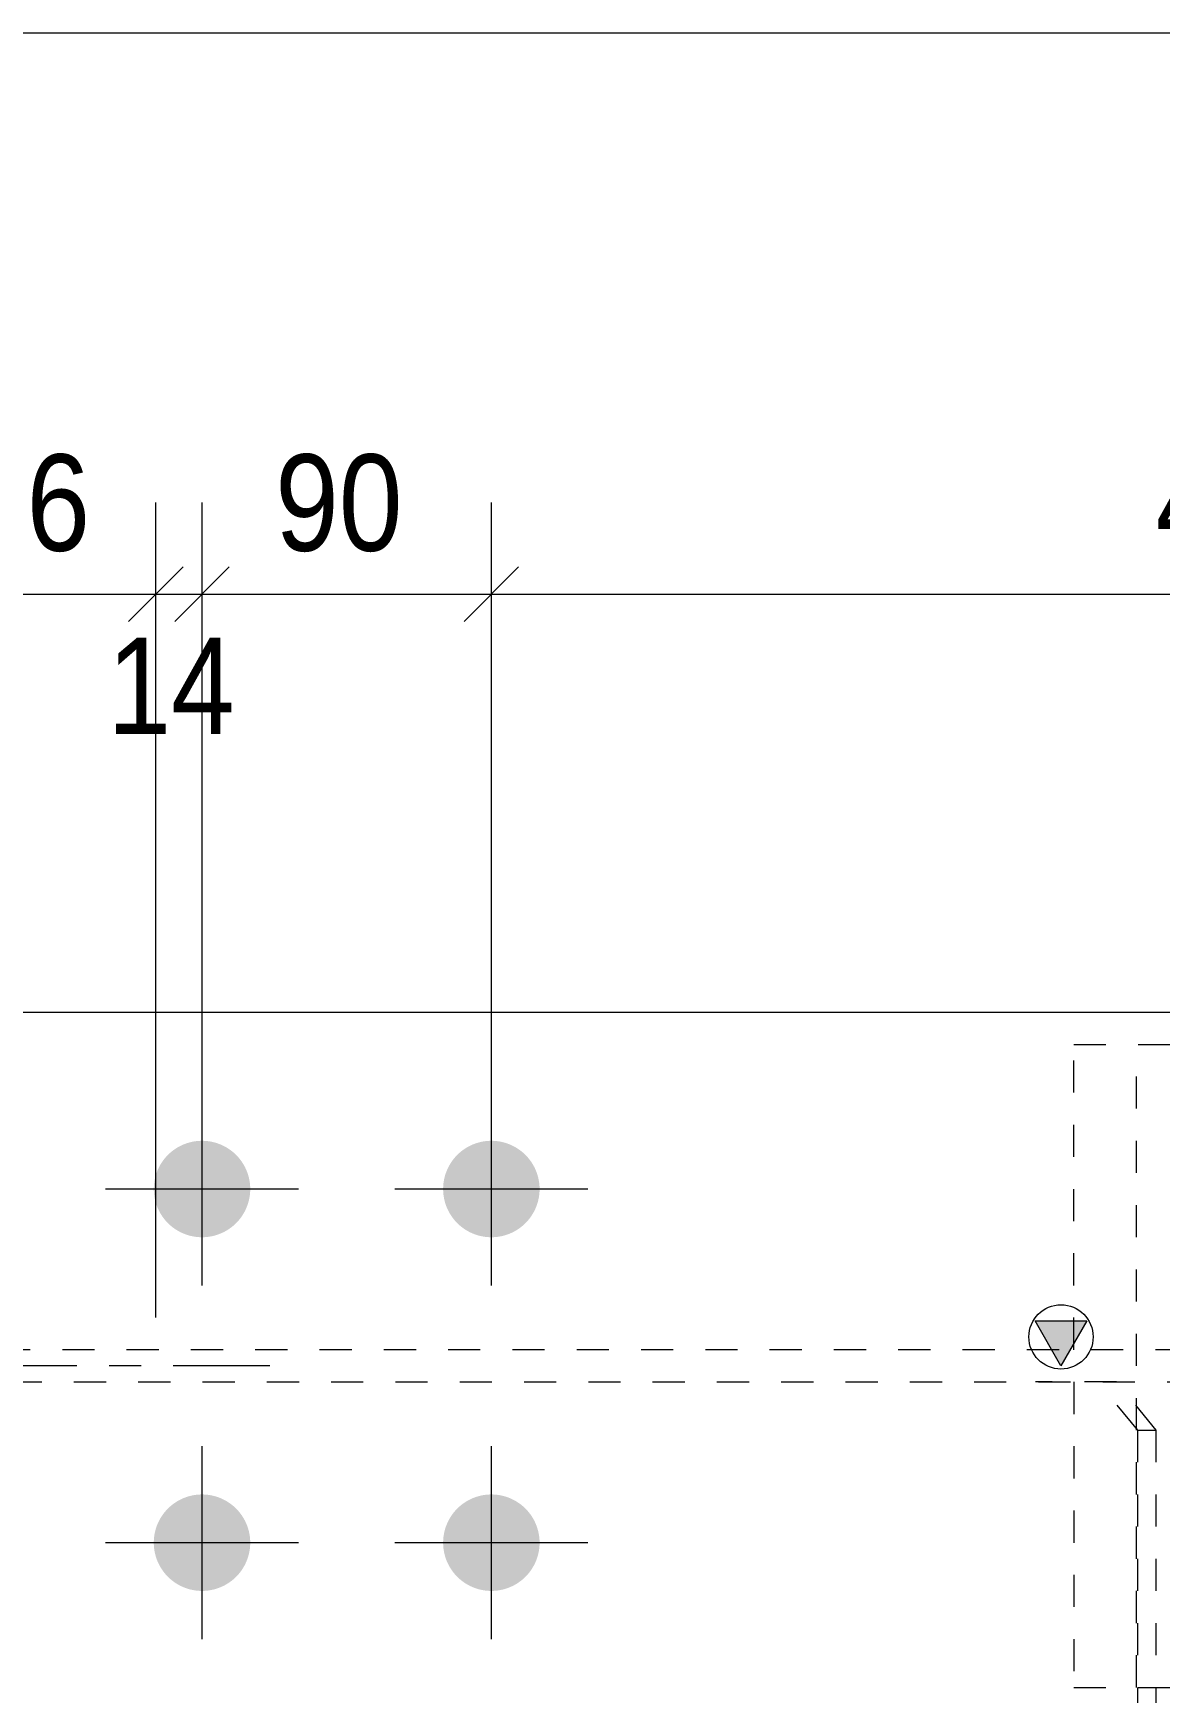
# Model space of a CAD drawing. Header units: millimetres. Extents: x 2 to 579, y 1 to 825.
# Drawn here: x 233.6 to 268.6, y 773.4 to 825 of the extents above; entities that cross this region are included whole.
import ezdxf

# ---------------------------------------------------------------- set-up
doc = ezdxf.new("R2010")
doc.units = ezdxf.units.MM
for name, pattern in [('XKITLINE00', [0]), ('XKITLINE01', [4, 1, -1, 1, -1]), ('XKITLINE03', [6, 3, -1, 1, -1])]:
    doc.linetypes.add(name, pattern=pattern)
for name, color, linetype, lineweight in [('Bolt', 3, 'Continuous', 0), ('Dimensions', 7, 'Continuous', 0), ('DrawingSheet', 5, 'Continuous', 0), ('Part', 2, 'Continuous', 0)]:
    doc.layers.add(name, color=color, linetype=linetype, lineweight=lineweight)
doc.styles.add('ARIAL', font='ARIAL.TTF')

# ---------------------------------------------------------------- blocks, each defined once
blk = doc.blocks.new('*A111')
at = {"layer": 'Bolt'}
for points in [[(238.797, 787.55), (238.76, 787.552), (238.723, 787.554), (238.687, 787.557), (238.65, 787.561), (238.614, 787.566), (238.577, 787.572), (238.541, 787.579), (238.505, 787.586), (238.469, 787.595), (238.434, 787.604), (238.398, 787.615), (238.363, 787.626), (238.328, 787.638), (238.294, 787.651), (238.26, 787.664), (238.226, 787.679), (238.192, 787.694), (238.159, 787.71), (238.127, 787.727), (238.094, 787.745), (238.063, 787.763), (238.031, 787.783), (238, 787.803), (237.97, 787.824), (237.94, 787.845), (237.911, 787.867), (237.882, 787.89), (237.854, 787.914), (237.826, 787.939), (237.799, 787.964), (237.773, 787.989), (237.747, 788.016), (237.722, 788.043), (237.698, 788.07), (237.674, 788.098), (237.651, 788.127), (237.629, 788.156), (237.607, 788.186), (237.587, 788.217), (237.567, 788.248), (237.547, 788.279), (237.529, 788.311), (237.511, 788.343), (237.494, 788.376), (237.478, 788.409), (237.462, 788.442), (237.448, 788.476), (237.434, 788.51), (237.421, 788.545), (237.409, 788.579), (237.398, 788.615), (237.388, 788.65), (237.379, 788.686), (237.37, 788.721), (237.363, 788.757), (237.356, 788.794), (237.35, 788.83), (237.345, 788.866), (237.341, 788.903), (237.338, 788.94), (237.336, 788.976), (237.334, 789.013), (237.334, 789.05), (237.334, 789.087), (237.336, 789.124), (237.338, 789.16), (237.341, 789.197), (237.345, 789.234), (237.35, 789.27), (237.356, 789.306), (237.363, 789.343), (237.37, 789.379), (237.379, 789.414), (237.388, 789.45), (237.398, 789.485), (237.409, 789.521), (237.421, 789.555), (237.434, 789.59), (237.448, 789.624), (237.462, 789.658), (237.478, 789.691), (237.494, 789.724), (237.511, 789.757), (237.529, 789.789), (237.547, 789.821), (237.567, 789.852), (237.587, 789.883), (237.607, 789.914), (237.629, 789.944), (237.651, 789.973), (237.674, 790.002), (237.698, 790.03), (237.722, 790.057), (237.747, 790.084), (237.773, 790.111), (237.799, 790.136), (237.826, 790.161), (237.854, 790.186), (237.882, 790.21), (237.911, 790.233), (237.94, 790.255), (237.97, 790.276), (238, 790.297), (238.031, 790.317), (238.063, 790.337), (238.094, 790.355), (238.127, 790.373), (238.159, 790.39), (238.192, 790.406), (238.226, 790.421), (238.26, 790.436), (238.294, 790.449), (238.328, 790.462), (238.363, 790.474), (238.398, 790.485), (238.434, 790.496), (238.469, 790.505), (238.505, 790.514), (238.541, 790.521), (238.577, 790.528), (238.614, 790.534), (238.65, 790.539), (238.687, 790.543), (238.723, 790.546), (238.76, 790.548), (238.797, 790.55), (238.834, 790.55), (238.871, 790.55), (238.907, 790.548), (238.944, 790.546), (238.981, 790.543), (239.017, 790.539), (239.054, 790.534), (239.09, 790.528), (239.126, 790.521), (239.162, 790.514), (239.198, 790.505), (239.234, 790.496), (239.269, 790.485), (239.304, 790.474), (239.339, 790.462), (239.374, 790.449), (239.408, 790.436), (239.442, 790.421), (239.475, 790.406), (239.508, 790.39), (239.541, 790.373), (239.573, 790.355), (239.605, 790.337), (239.636, 790.317), (239.667, 790.297), (239.697, 790.276), (239.727, 790.255), (239.757, 790.233), (239.785, 790.21), (239.814, 790.186), (239.841, 790.161), (239.868, 790.136), (239.894, 790.111), (239.92, 790.084), (239.945, 790.057), (239.97, 790.03), (239.993, 790.002), (240.016, 789.973), (240.039, 789.944), (240.06, 789.914), (240.081, 789.883), (240.101, 789.852), (240.12, 789.821), (240.139, 789.789), (240.157, 789.757), (240.174, 789.724), (240.19, 789.691), (240.205, 789.658), (240.22, 789.624), (240.233, 789.59), (240.246, 789.555), (240.258, 789.521), (240.269, 789.485), (240.279, 789.45), (240.289, 789.414), (240.297, 789.379), (240.305, 789.343), (240.312, 789.306), (240.318, 789.27), (240.323, 789.234), (240.327, 789.197), (240.33, 789.16), (240.332, 789.124), (240.333, 789.087), (240.334, 789.05), (240.333, 789.013), (240.332, 788.976), (240.33, 788.94), (240.327, 788.903), (240.323, 788.866), (240.318, 788.83), (240.312, 788.794), (240.305, 788.757), (240.297, 788.721), (240.289, 788.686), (240.279, 788.65), (240.269, 788.615), (240.258, 788.579), (240.246, 788.545), (240.233, 788.51), (240.22, 788.476), (240.205, 788.442), (240.19, 788.409), (240.174, 788.376), (240.157, 788.343), (240.139, 788.311), (240.12, 788.279), (240.101, 788.248), (240.081, 788.217), (240.06, 788.186), (240.039, 788.156), (240.016, 788.127), (239.993, 788.098), (239.97, 788.07), (239.945, 788.043), (239.92, 788.016), (239.894, 787.989), (239.868, 787.964), (239.841, 787.939), (239.814, 787.914), (239.785, 787.89), (239.757, 787.867), (239.727, 787.845), (239.697, 787.824), (239.667, 787.803), (239.636, 787.783), (239.605, 787.763), (239.573, 787.745), (239.541, 787.727), (239.508, 787.71), (239.475, 787.694), (239.442, 787.679), (239.408, 787.664), (239.374, 787.651), (239.339, 787.638), (239.304, 787.626), (239.269, 787.615), (239.234, 787.604), (239.198, 787.595), (239.162, 787.586), (239.126, 787.579), (239.09, 787.572), (239.054, 787.566), (239.017, 787.561), (238.981, 787.557), (238.944, 787.554), (238.907, 787.552), (238.871, 787.55), (238.834, 787.55)], [(247.797, 787.55), (247.76, 787.552), (247.723, 787.554), (247.687, 787.557), (247.65, 787.561), (247.614, 787.566), (247.577, 787.572), (247.541, 787.579), (247.505, 787.586), (247.469, 787.595), (247.434, 787.604), (247.398, 787.615), (247.363, 787.626), (247.328, 787.638), (247.294, 787.651), (247.26, 787.664), (247.226, 787.679), (247.192, 787.694), (247.159, 787.71), (247.127, 787.727), (247.094, 787.745), (247.063, 787.763), (247.031, 787.783), (247, 787.803), (246.97, 787.824), (246.94, 787.845), (246.911, 787.867), (246.882, 787.89), (246.854, 787.914), (246.826, 787.939), (246.799, 787.964), (246.773, 787.989), (246.747, 788.016), (246.722, 788.043), (246.698, 788.07), (246.674, 788.098), (246.651, 788.127), (246.629, 788.156), (246.607, 788.186), (246.587, 788.217), (246.567, 788.248), (246.547, 788.279), (246.529, 788.311), (246.511, 788.343), (246.494, 788.376), (246.478, 788.409), (246.462, 788.442), (246.448, 788.476), (246.434, 788.51), (246.421, 788.545), (246.409, 788.579), (246.398, 788.615), (246.388, 788.65), (246.379, 788.686), (246.37, 788.721), (246.363, 788.757), (246.356, 788.794), (246.35, 788.83), (246.345, 788.866), (246.341, 788.903), (246.338, 788.94), (246.336, 788.976), (246.334, 789.013), (246.334, 789.05), (246.334, 789.087), (246.336, 789.124), (246.338, 789.16), (246.341, 789.197), (246.345, 789.234), (246.35, 789.27), (246.356, 789.306), (246.363, 789.343), (246.37, 789.379), (246.379, 789.414), (246.388, 789.45), (246.398, 789.485), (246.409, 789.521), (246.421, 789.555), (246.434, 789.59), (246.448, 789.624), (246.462, 789.658), (246.478, 789.691), (246.494, 789.724), (246.511, 789.757), (246.529, 789.789), (246.547, 789.821), (246.567, 789.852), (246.587, 789.883), (246.607, 789.914), (246.629, 789.944), (246.651, 789.973), (246.674, 790.002), (246.698, 790.03), (246.722, 790.057), (246.747, 790.084), (246.773, 790.111), (246.799, 790.136), (246.826, 790.161), (246.854, 790.186), (246.882, 790.21), (246.911, 790.233), (246.94, 790.255), (246.97, 790.276), (247, 790.297), (247.031, 790.317), (247.063, 790.337), (247.094, 790.355), (247.127, 790.373), (247.159, 790.39), (247.192, 790.406), (247.226, 790.421), (247.26, 790.436), (247.294, 790.449), (247.328, 790.462), (247.363, 790.474), (247.398, 790.485), (247.434, 790.496), (247.469, 790.505), (247.505, 790.514), (247.541, 790.521), (247.577, 790.528), (247.614, 790.534), (247.65, 790.539), (247.687, 790.543), (247.723, 790.546), (247.76, 790.548), (247.797, 790.55), (247.834, 790.55), (247.871, 790.55), (247.907, 790.548), (247.944, 790.546), (247.981, 790.543), (248.017, 790.539), (248.054, 790.534), (248.09, 790.528), (248.126, 790.521), (248.162, 790.514), (248.198, 790.505), (248.234, 790.496), (248.269, 790.485), (248.304, 790.474), (248.339, 790.462), (248.374, 790.449), (248.408, 790.436), (248.442, 790.421), (248.475, 790.406), (248.508, 790.39), (248.541, 790.373), (248.573, 790.355), (248.605, 790.337), (248.636, 790.317), (248.667, 790.297), (248.697, 790.276), (248.727, 790.255), (248.757, 790.233), (248.785, 790.21), (248.814, 790.186), (248.841, 790.161), (248.868, 790.136), (248.894, 790.111), (248.92, 790.084), (248.945, 790.057), (248.97, 790.03), (248.993, 790.002), (249.016, 789.973), (249.039, 789.944), (249.06, 789.914), (249.081, 789.883), (249.101, 789.852), (249.12, 789.821), (249.139, 789.789), (249.157, 789.757), (249.174, 789.724), (249.19, 789.691), (249.205, 789.658), (249.22, 789.624), (249.233, 789.59), (249.246, 789.555), (249.258, 789.521), (249.269, 789.485), (249.279, 789.45), (249.289, 789.414), (249.297, 789.379), (249.305, 789.343), (249.312, 789.306), (249.318, 789.27), (249.323, 789.234), (249.327, 789.197), (249.33, 789.16), (249.332, 789.124), (249.333, 789.087), (249.334, 789.05), (249.333, 789.013), (249.332, 788.976), (249.33, 788.94), (249.327, 788.903), (249.323, 788.866), (249.318, 788.83), (249.312, 788.794), (249.305, 788.757), (249.297, 788.721), (249.289, 788.686), (249.279, 788.65), (249.269, 788.615), (249.258, 788.579), (249.246, 788.545), (249.233, 788.51), (249.22, 788.476), (249.205, 788.442), (249.19, 788.409), (249.174, 788.376), (249.157, 788.343), (249.139, 788.311), (249.12, 788.279), (249.101, 788.248), (249.081, 788.217), (249.06, 788.186), (249.039, 788.156), (249.016, 788.127), (248.993, 788.098), (248.97, 788.07), (248.945, 788.043), (248.92, 788.016), (248.894, 787.989), (248.868, 787.964), (248.841, 787.939), (248.814, 787.914), (248.785, 787.89), (248.757, 787.867), (248.727, 787.845), (248.697, 787.824), (248.667, 787.803), (248.636, 787.783), (248.605, 787.763), (248.573, 787.745), (248.541, 787.727), (248.508, 787.71), (248.475, 787.694), (248.442, 787.679), (248.408, 787.664), (248.374, 787.651), (248.339, 787.638), (248.304, 787.626), (248.269, 787.615), (248.234, 787.604), (248.198, 787.595), (248.162, 787.586), (248.126, 787.579), (248.09, 787.572), (248.054, 787.566), (248.017, 787.561), (247.981, 787.557), (247.944, 787.554), (247.907, 787.552), (247.871, 787.55), (247.834, 787.55)], [(238.797, 776.55), (238.76, 776.552), (238.723, 776.554), (238.687, 776.557), (238.65, 776.561), (238.614, 776.566), (238.577, 776.572), (238.541, 776.579), (238.505, 776.586), (238.469, 776.595), (238.434, 776.604), (238.398, 776.615), (238.363, 776.626), (238.328, 776.638), (238.294, 776.651), (238.26, 776.664), (238.226, 776.679), (238.192, 776.694), (238.159, 776.71), (238.127, 776.727), (238.094, 776.745), (238.063, 776.763), (238.031, 776.783), (238, 776.803), (237.97, 776.824), (237.94, 776.845), (237.911, 776.867), (237.882, 776.89), (237.854, 776.914), (237.826, 776.939), (237.799, 776.964), (237.773, 776.989), (237.747, 777.016), (237.722, 777.043), (237.698, 777.07), (237.674, 777.098), (237.651, 777.127), (237.629, 777.156), (237.607, 777.186), (237.587, 777.217), (237.567, 777.248), (237.547, 777.279), (237.529, 777.311), (237.511, 777.343), (237.494, 777.376), (237.478, 777.409), (237.462, 777.442), (237.448, 777.476), (237.434, 777.51), (237.421, 777.545), (237.409, 777.579), (237.398, 777.615), (237.388, 777.65), (237.379, 777.686), (237.37, 777.721), (237.363, 777.757), (237.356, 777.794), (237.35, 777.83), (237.345, 777.866), (237.341, 777.903), (237.338, 777.94), (237.336, 777.976), (237.334, 778.013), (237.334, 778.05), (237.334, 778.087), (237.336, 778.124), (237.338, 778.16), (237.341, 778.197), (237.345, 778.234), (237.35, 778.27), (237.356, 778.306), (237.363, 778.343), (237.37, 778.379), (237.379, 778.414), (237.388, 778.45), (237.398, 778.485), (237.409, 778.521), (237.421, 778.555), (237.434, 778.59), (237.448, 778.624), (237.462, 778.658), (237.478, 778.691), (237.494, 778.724), (237.511, 778.757), (237.529, 778.789), (237.547, 778.821), (237.567, 778.852), (237.587, 778.883), (237.607, 778.914), (237.629, 778.944), (237.651, 778.973), (237.674, 779.002), (237.698, 779.03), (237.722, 779.057), (237.747, 779.084), (237.773, 779.111), (237.799, 779.136), (237.826, 779.161), (237.854, 779.186), (237.882, 779.21), (237.911, 779.233), (237.94, 779.255), (237.97, 779.276), (238, 779.297), (238.031, 779.317), (238.063, 779.337), (238.094, 779.355), (238.127, 779.373), (238.159, 779.39), (238.192, 779.406), (238.226, 779.421), (238.26, 779.436), (238.294, 779.449), (238.328, 779.462), (238.363, 779.474), (238.398, 779.485), (238.434, 779.496), (238.469, 779.505), (238.505, 779.514), (238.541, 779.521), (238.577, 779.528), (238.614, 779.534), (238.65, 779.539), (238.687, 779.543), (238.723, 779.546), (238.76, 779.548), (238.797, 779.55), (238.834, 779.55), (238.871, 779.55), (238.907, 779.548), (238.944, 779.546), (238.981, 779.543), (239.017, 779.539), (239.054, 779.534), (239.09, 779.528), (239.126, 779.521), (239.162, 779.514), (239.198, 779.505), (239.234, 779.496), (239.269, 779.485), (239.304, 779.474), (239.339, 779.462), (239.374, 779.449), (239.408, 779.436), (239.442, 779.421), (239.475, 779.406), (239.508, 779.39), (239.541, 779.373), (239.573, 779.355), (239.605, 779.337), (239.636, 779.317), (239.667, 779.297), (239.697, 779.276), (239.727, 779.255), (239.757, 779.233), (239.785, 779.21), (239.814, 779.186), (239.841, 779.161), (239.868, 779.136), (239.894, 779.111), (239.92, 779.084), (239.945, 779.057), (239.97, 779.03), (239.993, 779.002), (240.016, 778.973), (240.039, 778.944), (240.06, 778.914), (240.081, 778.883), (240.101, 778.852), (240.12, 778.821), (240.139, 778.789), (240.157, 778.757), (240.174, 778.724), (240.19, 778.691), (240.205, 778.658), (240.22, 778.624), (240.233, 778.59), (240.246, 778.555), (240.258, 778.521), (240.269, 778.485), (240.279, 778.45), (240.289, 778.414), (240.297, 778.379), (240.305, 778.343), (240.312, 778.306), (240.318, 778.27), (240.323, 778.234), (240.327, 778.197), (240.33, 778.16), (240.332, 778.124), (240.333, 778.087), (240.334, 778.05), (240.333, 778.013), (240.332, 777.976), (240.33, 777.94), (240.327, 777.903), (240.323, 777.866), (240.318, 777.83), (240.312, 777.794), (240.305, 777.757), (240.297, 777.721), (240.289, 777.686), (240.279, 777.65), (240.269, 777.615), (240.258, 777.579), (240.246, 777.545), (240.233, 777.51), (240.22, 777.476), (240.205, 777.442), (240.19, 777.409), (240.174, 777.376), (240.157, 777.343), (240.139, 777.311), (240.12, 777.279), (240.101, 777.248), (240.081, 777.217), (240.06, 777.186), (240.039, 777.156), (240.016, 777.127), (239.993, 777.098), (239.97, 777.07), (239.945, 777.043), (239.92, 777.016), (239.894, 776.989), (239.868, 776.964), (239.841, 776.939), (239.814, 776.914), (239.785, 776.89), (239.757, 776.867), (239.727, 776.845), (239.697, 776.824), (239.667, 776.803), (239.636, 776.783), (239.605, 776.763), (239.573, 776.745), (239.541, 776.727), (239.508, 776.71), (239.475, 776.694), (239.442, 776.679), (239.408, 776.664), (239.374, 776.651), (239.339, 776.638), (239.304, 776.626), (239.269, 776.615), (239.234, 776.604), (239.198, 776.595), (239.162, 776.586), (239.126, 776.579), (239.09, 776.572), (239.054, 776.566), (239.017, 776.561), (238.981, 776.557), (238.944, 776.554), (238.907, 776.552), (238.871, 776.55), (238.834, 776.55)], [(247.797, 776.55), (247.76, 776.552), (247.723, 776.554), (247.687, 776.557), (247.65, 776.561), (247.614, 776.566), (247.577, 776.572), (247.541, 776.579), (247.505, 776.586), (247.469, 776.595), (247.434, 776.604), (247.398, 776.615), (247.363, 776.626), (247.328, 776.638), (247.294, 776.651), (247.26, 776.664), (247.226, 776.679), (247.192, 776.694), (247.159, 776.71), (247.127, 776.727), (247.094, 776.745), (247.063, 776.763), (247.031, 776.783), (247, 776.803), (246.97, 776.824), (246.94, 776.845), (246.911, 776.867), (246.882, 776.89), (246.854, 776.914), (246.826, 776.939), (246.799, 776.964), (246.773, 776.989), (246.747, 777.016), (246.722, 777.043), (246.698, 777.07), (246.674, 777.098), (246.651, 777.127), (246.629, 777.156), (246.607, 777.186), (246.587, 777.217), (246.567, 777.248), (246.547, 777.279), (246.529, 777.311), (246.511, 777.343), (246.494, 777.376), (246.478, 777.409), (246.462, 777.442), (246.448, 777.476), (246.434, 777.51), (246.421, 777.545), (246.409, 777.579), (246.398, 777.615), (246.388, 777.65), (246.379, 777.686), (246.37, 777.721), (246.363, 777.757), (246.356, 777.794), (246.35, 777.83), (246.345, 777.866), (246.341, 777.903), (246.338, 777.94), (246.336, 777.976), (246.334, 778.013), (246.334, 778.05), (246.334, 778.087), (246.336, 778.124), (246.338, 778.16), (246.341, 778.197), (246.345, 778.234), (246.35, 778.27), (246.356, 778.306), (246.363, 778.343), (246.37, 778.379), (246.379, 778.414), (246.388, 778.45), (246.398, 778.485), (246.409, 778.521), (246.421, 778.555), (246.434, 778.59), (246.448, 778.624), (246.462, 778.658), (246.478, 778.691), (246.494, 778.724), (246.511, 778.757), (246.529, 778.789), (246.547, 778.821), (246.567, 778.852), (246.587, 778.883), (246.607, 778.914), (246.629, 778.944), (246.651, 778.973), (246.674, 779.002), (246.698, 779.03), (246.722, 779.057), (246.747, 779.084), (246.773, 779.111), (246.799, 779.136), (246.826, 779.161), (246.854, 779.186), (246.882, 779.21), (246.911, 779.233), (246.94, 779.255), (246.97, 779.276), (247, 779.297), (247.031, 779.317), (247.063, 779.337), (247.094, 779.355), (247.127, 779.373), (247.159, 779.39), (247.192, 779.406), (247.226, 779.421), (247.26, 779.436), (247.294, 779.449), (247.328, 779.462), (247.363, 779.474), (247.398, 779.485), (247.434, 779.496), (247.469, 779.505), (247.505, 779.514), (247.541, 779.521), (247.577, 779.528), (247.614, 779.534), (247.65, 779.539), (247.687, 779.543), (247.723, 779.546), (247.76, 779.548), (247.797, 779.55), (247.834, 779.55), (247.871, 779.55), (247.907, 779.548), (247.944, 779.546), (247.981, 779.543), (248.017, 779.539), (248.054, 779.534), (248.09, 779.528), (248.126, 779.521), (248.162, 779.514), (248.198, 779.505), (248.234, 779.496), (248.269, 779.485), (248.304, 779.474), (248.339, 779.462), (248.374, 779.449), (248.408, 779.436), (248.442, 779.421), (248.475, 779.406), (248.508, 779.39), (248.541, 779.373), (248.573, 779.355), (248.605, 779.337), (248.636, 779.317), (248.667, 779.297), (248.697, 779.276), (248.727, 779.255), (248.757, 779.233), (248.785, 779.21), (248.814, 779.186), (248.841, 779.161), (248.868, 779.136), (248.894, 779.111), (248.92, 779.084), (248.945, 779.057), (248.97, 779.03), (248.993, 779.002), (249.016, 778.973), (249.039, 778.944), (249.06, 778.914), (249.081, 778.883), (249.101, 778.852), (249.12, 778.821), (249.139, 778.789), (249.157, 778.757), (249.174, 778.724), (249.19, 778.691), (249.205, 778.658), (249.22, 778.624), (249.233, 778.59), (249.246, 778.555), (249.258, 778.521), (249.269, 778.485), (249.279, 778.45), (249.289, 778.414), (249.297, 778.379), (249.305, 778.343), (249.312, 778.306), (249.318, 778.27), (249.323, 778.234), (249.327, 778.197), (249.33, 778.16), (249.332, 778.124), (249.333, 778.087), (249.334, 778.05), (249.333, 778.013), (249.332, 777.976), (249.33, 777.94), (249.327, 777.903), (249.323, 777.866), (249.318, 777.83), (249.312, 777.794), (249.305, 777.757), (249.297, 777.721), (249.289, 777.686), (249.279, 777.65), (249.269, 777.615), (249.258, 777.579), (249.246, 777.545), (249.233, 777.51), (249.22, 777.476), (249.205, 777.442), (249.19, 777.409), (249.174, 777.376), (249.157, 777.343), (249.139, 777.311), (249.12, 777.279), (249.101, 777.248), (249.081, 777.217), (249.06, 777.186), (249.039, 777.156), (249.016, 777.127), (248.993, 777.098), (248.97, 777.07), (248.945, 777.043), (248.92, 777.016), (248.894, 776.989), (248.868, 776.964), (248.841, 776.939), (248.814, 776.914), (248.785, 776.89), (248.757, 776.867), (248.727, 776.845), (248.697, 776.824), (248.667, 776.803), (248.636, 776.783), (248.605, 776.763), (248.573, 776.745), (248.541, 776.727), (248.508, 776.71), (248.475, 776.694), (248.442, 776.679), (248.408, 776.664), (248.374, 776.651), (248.339, 776.638), (248.304, 776.626), (248.269, 776.615), (248.234, 776.604), (248.198, 776.595), (248.162, 776.586), (248.126, 776.579), (248.09, 776.572), (248.054, 776.566), (248.017, 776.561), (247.981, 776.557), (247.944, 776.554), (247.907, 776.552), (247.871, 776.55), (247.834, 776.55)]]:
    blk.add_hatch(color=3, dxfattribs=at).paths.add_polyline_path(points, flags=17)
at = {"layer": 'Bolt', "color": 3, "linetype": 'XKITLINE00', "lineweight": 0}
for p, q in [((238.834, 786.05), (238.834, 792.05)), ((247.834, 786.05), (247.834, 792.05)), ((241.834, 789.05), (235.834, 789.05)), ((250.834, 789.05), (244.834, 789.05)), ((238.834, 775.05), (238.834, 781.05)), ((247.834, 775.05), (247.834, 781.05)), ((241.834, 778.05), (235.834, 778.05)), ((250.834, 778.05), (244.834, 778.05))]:
    blk.add_line(p, q, dxfattribs=at)
blk = doc.blocks.new('*A114')
at = {"layer": 'Part', "color": 2, "linetype": 'XKITLINE00', "lineweight": 0}
blk.add_line((194.903, 794.55), (336.806, 794.55), dxfattribs=at)
blk = doc.blocks.new('*A115')
at = {"layer": 'Part'}
blk.add_hatch(color=2, dxfattribs=at).paths.add_polyline_path([(264.752, 784.95), (266.352, 784.95), (265.552, 783.55)], flags=17)
at = {"layer": 'Part', "color": 7, "linetype": 'XKITLINE01', "lineweight": 0}
for p, q in [((212.392, 793.55), (206.898, 793.55)), ((206.898, 793.55), (206.898, 773.55)), ((208.851, 784.05), (208.851, 793.55)), ((265.949, 784.05), (265.949, 793.55)), ((265.949, 793.55), (271.442, 793.55)), ((267.902, 773.55), (267.902, 793.55)), ((269.49, 784.05), (208.851, 784.05)), ((208.851, 773.55), (208.851, 783.05)), ((208.851, 783.05), (269.49, 783.05)), ((265.949, 783.05), (265.949, 773.55)), ((206.898, 773.55), (212.392, 773.55)), ((265.949, 773.55), (271.442, 773.55))]:
    blk.add_line(p, q, dxfattribs=at)
at = {"layer": 'Part', "color": 2, "linetype": 'XKITLINE00', "lineweight": 0}
for p, q in [((265.552, 783.55), (264.752, 784.95)), ((264.752, 784.95), (266.352, 784.95)), ((266.352, 784.95), (265.552, 783.55))]:
    blk.add_line(p, q, dxfattribs=at)
at = {"layer": 'Part', "color": 7, "linetype": 'XKITLINE03', "lineweight": 0}
blk.add_line((240.941, 783.55), (231.671, 783.55), dxfattribs=at)
at = {"layer": 'Part', "color": 2, "linetype": 'XKITLINE00', "lineweight": 0}
blk.add_circle((265.552, 784.45), 1, dxfattribs=at)
blk = doc.blocks.new('*A120')
at = {"layer": 'Part', "color": 7, "linetype": 'XKITLINE01', "lineweight": 0}
for p, q in [((267.281, 783.05), (264.758, 783.05)), ((267.937, 781.55), (266.708, 783.05)), ((268.51, 781.55), (267.281, 783.05)), ((267.937, 772.55), (267.937, 781.55)), ((267.937, 781.55), (268.51, 781.55)), ((268.51, 772.55), (268.51, 781.55))]:
    blk.add_line(p, q, dxfattribs=at)
at = {"layer": 'Part', "color": 2, "linetype": 'XKITLINE00', "lineweight": 0}
for p, q in [((267.937, 768.05), (267.937, 772.55)), ((268.51, 768.05), (268.51, 772.55)), ((264.758, 768.05), (267.937, 768.05)), ((268.51, 768.05), (267.937, 768.05))]:
    blk.add_line(p, q, dxfattribs=at)
blk = doc.blocks.new('*A121')
at = {"layer": 'DrawingSheet', "color": 5, "linetype": 'XKITLINE00', "lineweight": 0}
blk.add_line((579, 825), (5, 825), dxfattribs=at)
blk = doc.blocks.new('*A296')
at = {"layer": 'Dimensions', "color": 7, "linetype": 'XKITLINE00', "lineweight": 0}
for p, q in [((229.834, 790.05), (229.834, 810.4)), ((237.4, 785.05), (237.4, 810.4)), ((230.682, 808.399), (228.985, 806.701)), ((238.249, 808.399), (236.551, 806.701)), ((229.834, 807.55), (237.4, 807.55))]:
    blk.add_line(p, q, dxfattribs=at)
at = {"layer": 'Dimensions', "color": 3}
for p in [(229.834, 807.55), (237.4, 807.55)]:
    blk.add_point(p, dxfattribs=at)
at = {"layer": 'Dimensions', "color": 3, "style": 'ARIAL', "width": 0.85}
blk.add_text('76', height=3, dxfattribs=at).set_placement((231.392, 808.9))
blk = doc.blocks.new('*A297')
at = {"layer": 'Dimensions', "color": 7, "linetype": 'XKITLINE00', "lineweight": 0}
for p, q in [((237.4, 785.05), (237.4, 809.95)), ((238.834, 790.05), (238.834, 809.95)), ((238.249, 808.399), (236.551, 806.701)), ((239.682, 808.399), (237.985, 806.701)), ((237.4, 807.55), (238.834, 807.55))]:
    blk.add_line(p, q, dxfattribs=at)
at = {"layer": 'Dimensions', "color": 3}
for p in [(237.4, 807.55), (238.834, 807.55)]:
    blk.add_point(p, dxfattribs=at)
at = {"layer": 'Dimensions', "color": 3, "style": 'ARIAL', "width": 0.85}
blk.add_text('14', height=3, dxfattribs=at).set_placement((235.892, 803.2))
blk = doc.blocks.new('*A298')
at = {"layer": 'Dimensions', "color": 7, "linetype": 'XKITLINE00', "lineweight": 0}
for p, q in [((238.834, 790.05), (238.834, 810.4)), ((247.834, 790.05), (247.834, 810.4)), ((239.682, 808.399), (237.985, 806.701)), ((248.682, 808.399), (246.985, 806.701)), ((238.834, 807.55), (247.834, 807.55))]:
    blk.add_line(p, q, dxfattribs=at)
at = {"layer": 'Dimensions', "color": 3}
for p in [(238.834, 807.55), (247.834, 807.55)]:
    blk.add_point(p, dxfattribs=at)
at = {"layer": 'Dimensions', "color": 3, "style": 'ARIAL', "width": 0.85}
blk.add_text('90', height=3, dxfattribs=at).set_placement((241.109, 808.9))
blk = doc.blocks.new('*A299')
at = {"layer": 'Dimensions', "color": 7, "linetype": 'XKITLINE00', "lineweight": 0}
for p, q in [((247.834, 790.05), (247.834, 810.4)), ((295.834, 790.05), (295.834, 810.4)), ((248.682, 808.399), (246.985, 806.701)), ((296.682, 808.399), (294.985, 806.701)), ((247.834, 807.55), (295.834, 807.55))]:
    blk.add_line(p, q, dxfattribs=at)
at = {"layer": 'Dimensions', "color": 3}
for p in [(247.834, 807.55), (295.834, 807.55)]:
    blk.add_point(p, dxfattribs=at)
at = {"layer": 'Dimensions', "color": 3, "style": 'ARIAL', "width": 0.85}
blk.add_text('480', height=3, dxfattribs=at).set_placement((268.496, 808.9))

msp = doc.modelspace()

# ---------------------------------------------------------------- block references
at = {"lineweight": 0}
for name in ['*A121', '*A296', '*A298', '*A299', '*A297', '*A114', '*A111', '*A120']:
    msp.add_blockref(name, (0, 0), dxfattribs=at)
at = {"layer": 'Part', "lineweight": 0}
msp.add_blockref('*A115', (0, 0), dxfattribs=at)

doc.saveas('drawing.dxf')
